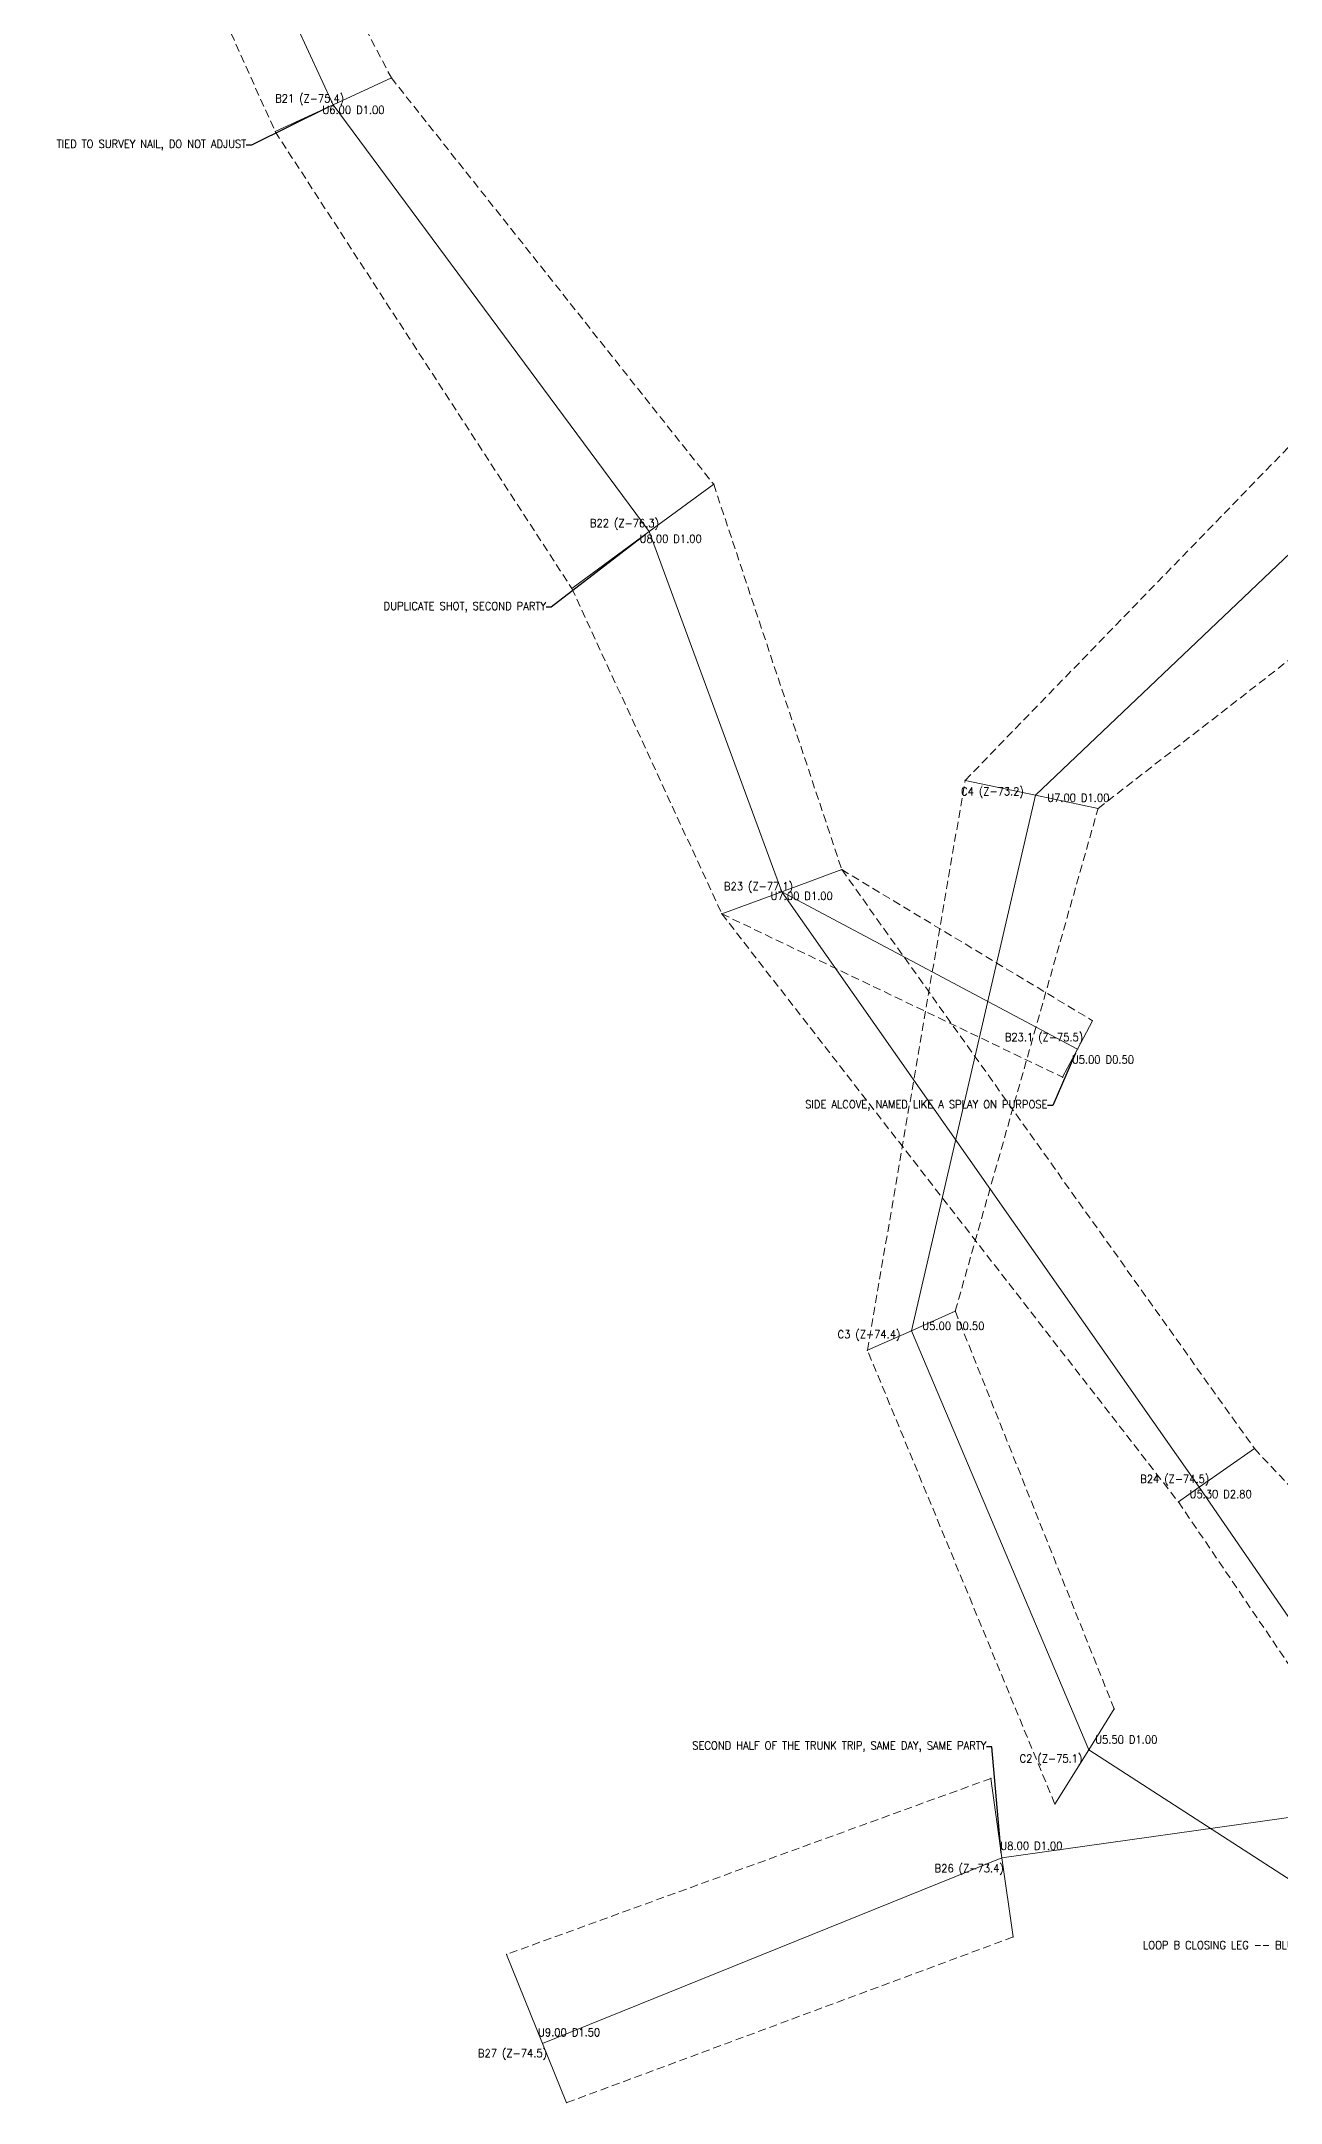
# Model space of a CAD drawing. Header units: feet. Extents: x -352 to 533, y -1323 to 2.
# Drawn here: x -164.3 to -86.8, y -853.6 to -724.8 of the extents above; entities that cross this region are included whole.
import ezdxf

# ---------------------------------------------------------------- set-up
doc = ezdxf.new("R2010")
doc.units = ezdxf.units.FT
doc.header["$MEASUREMENT"] = 0
doc.linetypes.add('DASHED', pattern=[0.75, 0.5, -0.25])
for name, color, linetype, lineweight, true_color in [('CTRL-LRUD', 9, 'Continuous', 9, 0xffc0cb), ('CTRL-LRUD-WALL-LEFT', 8, 'DASHED', 0, 0x808080), ('CTRL-LRUD-WALL-RIGHT', 8, 'DASHED', 0, 0x808080), ('CTRL-SHOTS', 8, 'Continuous', 9, 0x808080), ('CTRL-STATION-LABELS', 1, 'Continuous', 0, 0xff0000), ('CTRL-STATIONS', 1, 'Continuous', 9, 0xff0000), ('NOTES-ANNOTATION', 7, 'Continuous', 18, 0xffffff)]:
    doc.layers.add(name, color=color, linetype=linetype, lineweight=lineweight, true_color=true_color)
doc.styles.get("Standard").update_dxf_attribs({"font": ''})
doc.styles.add('textstyle10', font='')
doc.styles.add('textstyle142', font='')
doc.styles.add('textstyle157', font='')
doc.styles.add('textstyle161', font='')
doc.styles.add('textstyle164', font='')
doc.styles.add('textstyle173', font='')
doc.styles.add('textstyle176', font='')
doc.styles.add('textstyle187', font='')
doc.styles.add('textstyle202', font='')
doc.styles.add('textstyle220', font='')
doc.styles.add('textstyle222', font='')
doc.styles.add('textstyle241', font='')
doc.styles.add('textstyle258', font='')
doc.styles.add('textstyle288', font='')
doc.styles.add('textstyle29', font='')
doc.styles.add('textstyle3', font='')
doc.styles.add('textstyle4', font='')
doc.styles.add('textstyle47', font='')
doc.styles.add('textstyle61', font='')
doc.styles.add('textstyle63', font='')
doc.styles.add('textstyle64', font='')
doc.styles.add('textstyle67', font='')
doc.styles.add('textstyle78', font='')
doc.styles.add('textstyle95', font='')
doc.styles.add('textstyle98', font='')
doc.styles.get('Standard').set_extended_font_data('txt')
doc.styles.get('textstyle10').set_extended_font_data('standard')
doc.styles.get('textstyle142').set_extended_font_data('standard')
doc.styles.get('textstyle157').set_extended_font_data('standard')
doc.styles.get('textstyle161').set_extended_font_data('standard')
doc.styles.get('textstyle164').set_extended_font_data('standard')
doc.styles.get('textstyle173').set_extended_font_data('standard')
doc.styles.get('textstyle176').set_extended_font_data('standard')
doc.styles.get('textstyle187').set_extended_font_data('standard')
doc.styles.get('textstyle202').set_extended_font_data('standard')
doc.styles.get('textstyle220').set_extended_font_data('standard')
doc.styles.get('textstyle222').set_extended_font_data('standard')
doc.styles.get('textstyle241').set_extended_font_data('standard')
doc.styles.get('textstyle258').set_extended_font_data('standard')
doc.styles.get('textstyle288').set_extended_font_data('standard')
doc.styles.get('textstyle29').set_extended_font_data('standard')
doc.styles.get('textstyle3').set_extended_font_data('standard')
doc.styles.get('textstyle4').set_extended_font_data('standard')
doc.styles.get('textstyle47').set_extended_font_data('standard')
doc.styles.get('textstyle61').set_extended_font_data('standard')
doc.styles.get('textstyle63').set_extended_font_data('standard')
doc.styles.get('textstyle64').set_extended_font_data('standard')
doc.styles.get('textstyle67').set_extended_font_data('standard')
doc.styles.get('textstyle78').set_extended_font_data('standard')
doc.styles.get('textstyle95').set_extended_font_data('standard')
doc.styles.get('textstyle98').set_extended_font_data('standard')
doc.dimstyles.get("Standard").update_dxf_attribs({"dimtxt": 0.083333, "dimasz": 0.083333, "dimexe": 0.041667, "dimexo": 0.020833, "dimgap": 0.020833, "dimtad": 1, "dimtxsty": 'Standard', "dimcen": 2.5, "dimadec": 0, "dimazin": 0, "dimtfac": 1, "dimtmove": 0, "dimatfit": 3, "dimfxl": 1, "dimarcsym": 0})

msp = doc.modelspace()

# ---------------------------------------------------------------- linework, layer by layer
at = {"layer": 'CTRL-LRUD'}
for p, q in [((-146.07, -728.73), (-142.44, -727.05)), ((-146.07, -728.73), (-149.7, -730.41)), ((-126.32, -755.4), (-122.29, -752.45)), ((-126.32, -755.4), (-131.16, -758.95)), ((-102.17, -771.88), (-106.57, -770.95)), ((-102.17, -771.88), (-98.26, -772.71)), ((-118.03, -777.91), (-114.28, -776.53)), ((-118.03, -777.91), (-121.78, -779.29)), ((-99.54, -787.74), (-98.61, -785.97)), ((-99.54, -787.74), (-100.48, -789.5)), ((-109.93, -805.34), (-107.19, -804.12)), ((-109.93, -805.34), (-112.68, -806.56)), ((-91.93, -815.12), (-88.49, -812.71)), ((-91.93, -815.12), (-93.24, -816.04)), ((-98.84, -831.53), (-97.25, -828.98)), ((-98.84, -831.53), (-100.96, -834.92)), ((-104.27, -838.28), (-104.96, -833.32)), ((-104.27, -838.28), (-103.57, -843.23)), ((-132.99, -849.88), (-135.24, -844.32)), ((-132.99, -849.88), (-131.49, -853.59))]:
    msp.add_line(p, q, dxfattribs=at)
for p in [(-142.44, -727.05), (-149.7, -730.41), (-122.29, -752.45), (-131.16, -758.95), (-106.57, -770.95), (-98.26, -772.71), (-114.28, -776.53), (-121.78, -779.29), (-98.61, -785.97), (-100.48, -789.5), (-107.19, -804.12), (-112.68, -806.56), (-88.49, -812.71), (-93.24, -816.04), (-97.25, -828.98), (-104.96, -833.32), (-100.96, -834.92), (-103.57, -843.23), (-135.24, -844.32), (-131.49, -853.59)]:
    msp.add_point(p, dxfattribs=at)
at = {"layer": 'CTRL-LRUD-WALL-LEFT'}
for points in [[(-180.89, -645.88), (-171.22, -665.1), (-155.54, -702.07), (-142.44, -727.05), (-122.29, -752.45)], [(-100.96, -834.92), (-112.68, -806.56), (-106.57, -770.95), (-84.27, -747.98)], [(-122.29, -752.45), (-114.28, -776.53), (-98.61, -785.97)], [(-114.28, -776.53), (-88.49, -812.71), (-72.01, -830.19)], [(-103.57, -843.23), (-131.49, -853.59)]]:
    msp.add_lwpolyline(points, dxfattribs=at)
at = {"layer": 'CTRL-LRUD-WALL-RIGHT'}
for points in [[(-190.68, -650.91), (-182.2, -670.18), (-161.06, -705.11), (-149.7, -730.41), (-131.16, -758.95)], [(-97.25, -828.98), (-107.19, -804.12), (-98.26, -772.71), (-76.63, -755.89)], [(-131.16, -758.95), (-121.78, -779.29), (-100.48, -789.5)], [(-121.78, -779.29), (-93.24, -816.04), (-79.93, -835.62)], [(-104.96, -833.32), (-135.24, -844.32)]]:
    msp.add_lwpolyline(points, dxfattribs=at)
at = {"layer": 'CTRL-SHOTS'}
for p, q in [((-157.82, -703.32), (-146.07, -728.73)), ((-146.07, -728.73), (-126.32, -755.4)), ((-146.07, -728.73), (-126.32, -755.4)), ((-102.17, -771.88), (-80.8, -751.57)), ((-126.32, -755.4), (-118.03, -777.91)), ((-109.93, -805.34), (-102.17, -771.88)), ((-118.03, -777.91), (-99.54, -787.74)), ((-118.03, -777.91), (-91.93, -815.12)), ((-98.84, -831.53), (-109.93, -805.34)), ((-91.93, -815.12), (-78.52, -834.66)), ((-73.14, -848.14), (-98.84, -831.53)), ((-78.52, -834.66), (-104.27, -838.28)), ((-104.27, -838.28), (-132.99, -849.88))]:
    msp.add_line(p, q, dxfattribs=at)
at = {"layer": 'CTRL-STATIONS'}
for p in [(-146.07, -728.73), (-126.32, -755.4), (-102.17, -771.88), (-118.03, -777.91), (-99.54, -787.74), (-109.93, -805.34), (-91.93, -815.12), (-98.84, -831.53), (-104.27, -838.28), (-132.99, -849.88)]:
    msp.add_point(p, dxfattribs=at)

# ---------------------------------------------------------------- texts
at = {"layer": 'CTRL-STATION-LABELS', "char_height": 0.5, "width": 100}
for s, insert, attachment_point, style in [('B21 (Z-75.4)', (-145.39, -728.42), 6, 'textstyle10'), ('U6.00 D1.00', (-146.75, -729.05), 4, 'textstyle95'), ('B22 (Z-76.3)', (-125.71, -754.96), 6, 'textstyle173'), ('U8.00 D1.00', (-126.92, -755.85), 4, 'textstyle98'), ('C4 (Z-73.2)', (-102.9, -771.72), 6, 'textstyle4'), ('U7.00 D1.00', (-101.44, -772.04), 4, 'textstyle288'), ('B23 (Z-77.1)', (-117.33, -777.65), 6, 'textstyle64'), ('U7.00 D1.00', (-118.73, -778.17), 4, 'textstyle222'), ('B23.1 (Z-75.5)', (-99.19, -787.08), 6, 'textstyle161'), ('U5.00 D0.50', (-99.9, -788.4), 4, 'textstyle202'), ('U5.00 D0.50', (-109.25, -805.04), 4, 'textstyle61'), ('C3 (Z-74.4)', (-110.62, -805.65), 6, 'textstyle220'), ('B24 (Z-74.5)', (-91.31, -814.69), 6, 'textstyle67'), ('U5.30 D2.80', (-92.54, -815.55), 4, 'textstyle29'), ('U5.50 D1.00', (-98.44, -830.89), 4, 'textstyle47'), ('C2 (Z-75.1)', (-99.24, -832.16), 6, 'textstyle157'), ('U8.00 D1.00', (-104.37, -837.53), 4, 'textstyle241'), ('B26 (Z-73.4)', (-104.16, -839.02), 6, 'textstyle187'), ('U9.00 D1.50', (-133.27, -849.19), 4, 'textstyle3'), ('B27 (Z-74.5)', (-132.71, -850.58), 6, 'textstyle63')]:
    msp.add_mtext(s, dxfattribs=dict(at, insert=insert, attachment_point=attachment_point, style=style))
at = {"layer": 'NOTES-ANNOTATION', "char_height": 0.5, "width": 100, "attachment_point": 6}
for s, insert, style in [('TIED TO SURVEY NAIL, DO NOT ADJUST', (-151.51, -731.25), 'textstyle142'), ('DUPLICATE SHOT, SECOND PARTY', (-132.77, -760.13), 'textstyle176'), ('SIDE ALCOVE, NAMED LIKE A SPLAY ON PURPOSE', (-101.42, -791.27), 'textstyle258'), ('SECOND HALF OF THE TRUNK TRIP, SAME DAY, SAME PARTY', (-105.24, -831.34), 'textstyle78'), ('LOOP B CLOSING LEG -- BLUNDERED TAPE, 12 PERCENT LONG', (-75.64, -843.81), 'textstyle164')]:
    msp.add_mtext(s, dxfattribs=dict(at, insert=insert, style=style))

# ---------------------------------------------------------------- leaders
at = {"layer": 'NOTES-ANNOTATION'}
for points in [[(-146.34, -728.86), (-151.18, -731.25), (-151.51, -731.25)], [(-126.56, -755.58), (-132.44, -760.13), (-132.77, -760.13)], [(-99.68, -788), (-101.09, -791.27), (-101.42, -791.27)], [(-104.31, -837.98), (-104.91, -831.34), (-105.24, -831.34)]]:
    msp.add_leader(points, dimstyle='Standard', override={"dimscale": 1}, dxfattribs=at)

doc.saveas('drawing.dxf')
